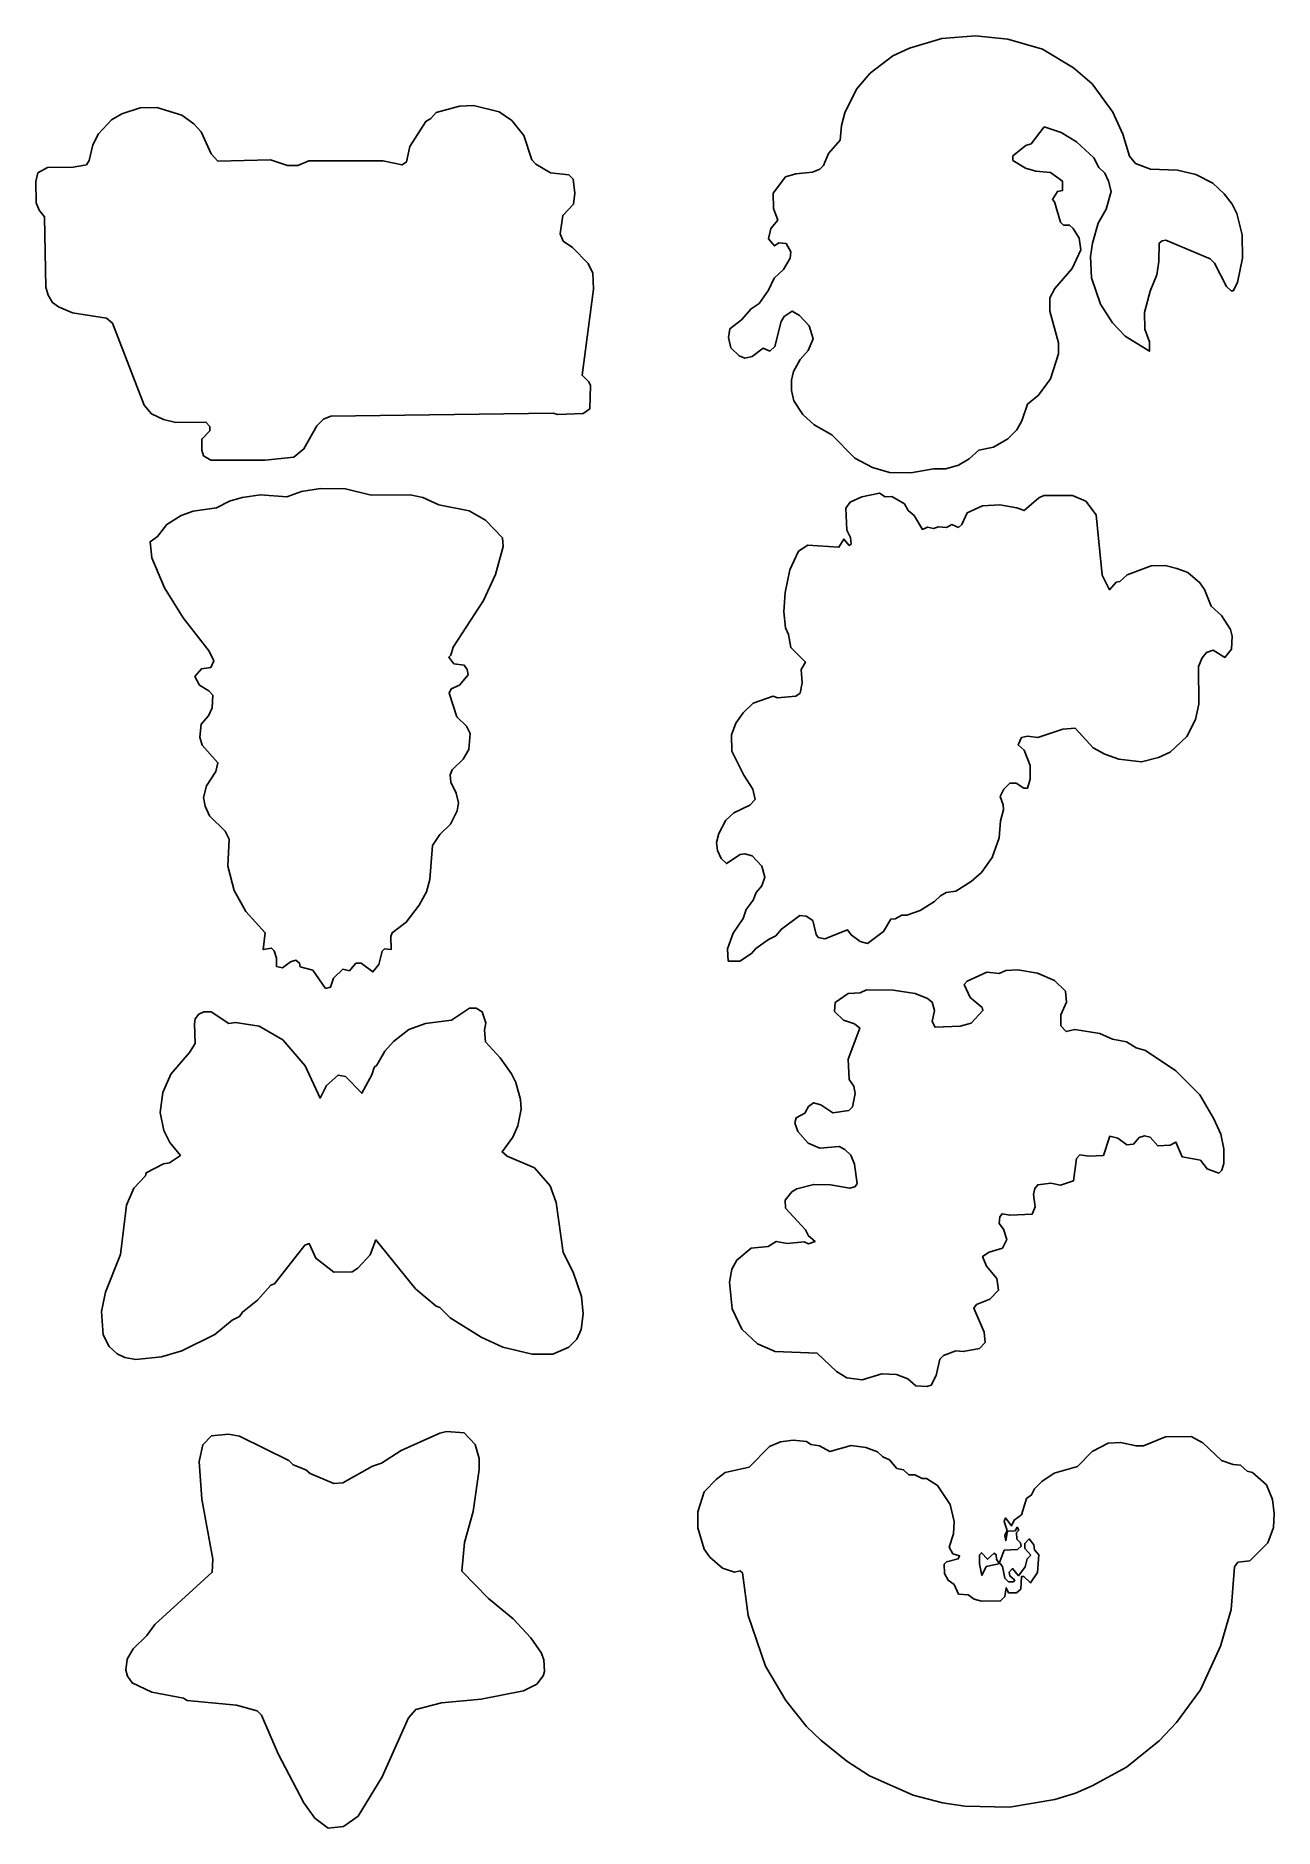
# Model space of a CAD drawing. Header units: metres. Extents: x -4 to 165, y 10 to 254.
import ezdxf

# ---------------------------------------------------------------- set-up
doc = ezdxf.new("R2010")
doc.units = ezdxf.units.M
doc.layers.add('TOPPERS_CUT', color=4, linetype='Continuous')

msp = doc.modelspace()

# ---------------------------------------------------------------- linework, layer by layer
at = {"layer": 'TOPPERS_CUT'}
for points in [[(110.3, 194.9), (107.88, 196.17), (104.75, 199.33), (102.33, 200.71), (100.81, 202.09), (99.59, 203.98), (99.28, 205.37), (99.26, 206.77), (99.55, 207.98), (100.43, 209.59), (101.52, 210.8), (102.2, 212.41), (101.68, 214.2), (100.36, 215.59), (99.36, 216.18), (98.26, 215.46), (97.87, 214.76), (97.01, 211.35), (96.32, 210.74), (95.41, 211.13), (93.92, 210.01), (92.93, 209.8), (92.12, 210.09), (91.01, 211.18), (90.7, 212.58), (90.88, 213.78), (92.47, 215), (93.75, 216.51), (94.84, 217.22), (96.12, 219.04), (96.91, 220.65), (98.19, 221.86), (99.08, 223.37), (99.16, 224.27), (98.55, 225.37), (97.55, 225.46), (96.96, 225.05), (96.14, 226.04), (96.43, 227.44), (97.42, 228.55), (96.8, 230.15), (96.78, 232.25), (98.45, 234.47), (99.85, 234.88), (102.14, 235.11), (103.14, 235.52), (103.63, 236.02), (104.32, 237.63), (105.89, 239.45), (106.07, 241.45), (106.55, 243.16), (108.12, 246.38), (109.99, 248.6), (113.07, 250.93), (115.35, 251.96), (119.74, 253.31), (124.34, 253.66), (128.74, 253.21), (133.46, 251.86), (137.69, 249.31), (140.21, 247.14), (143.05, 243.27), (144.39, 240.28), (145.32, 237.29), (146.13, 236.3), (148.14, 235.52), (151.84, 235.37), (154.35, 234.79), (156.66, 233.62), (158.18, 232.14), (159.3, 230.75), (159.91, 229.46), (160.64, 226.56), (160.68, 223.37), (160.02, 220.06), (159.43, 218.95), (159.13, 218.95), (158.52, 219.54), (156.89, 222.72), (156.28, 223.32), (150.25, 225.85), (149.75, 225.74), (149.36, 225.44), (149.28, 222.94), (149, 221.13), (148.13, 218.92), (147.36, 216.01), (147.39, 213.71), (148.01, 212.02), (148.02, 210.72), (144.7, 212.78), (142.98, 214.57), (141.35, 217.15), (140.11, 220.73), (139.97, 223.63), (140.25, 225.44), (141.02, 228.14), (142.1, 230.06), (142.78, 232.46), (142.46, 233.86), (141.95, 234.96), (141.14, 235.75), (140.42, 237.04), (138.1, 239.21), (135.98, 240.49), (133.68, 241.26), (131.9, 238.94), (131.2, 238.73), (129.42, 237.31), (129.43, 236.71), (131.14, 235.63), (132.54, 235.25), (134.55, 235.07), (136.16, 233.89), (136.17, 232.59), (135.47, 232.48), (134.79, 231.37), (135.09, 231.08), (135.92, 228.29), (136.33, 227.89), (137.13, 227.9), (137.63, 227.41), (138.45, 226.12), (138.66, 224.52), (137.49, 222), (135.12, 219.28), (134.44, 217.97), (134.46, 216.17), (135.61, 211.88), (135.62, 210.38), (134.56, 206.97), (132.89, 204.75), (131.4, 203.53), (130.63, 201.23), (129.94, 200.02), (128.75, 198.8), (126.77, 197.68), (124.77, 197.26), (123.48, 196.05), (121.99, 195.23), (120.3, 194.71), (118.6, 194.69), (115.5, 194.16), (112.6, 194.22)], [(-2.29, 219.43), (-2.49, 229.03), (-3.21, 229.92), (-3.62, 230.92), (-3.65, 233.82), (-3.36, 235.02), (-2.07, 235.74), (1.43, 235.78), (3.23, 236.1), (3.62, 236.7), (4.1, 238.81), (4.88, 240.31), (6.66, 242.23), (8.05, 243.05), (10.54, 243.88), (12.84, 243.9), (16.25, 242.84), (17.86, 241.66), (18.88, 240.57), (20.21, 237.59), (21.12, 236.6), (28.32, 236.78), (30.63, 236), (32.03, 236.02), (33.52, 236.64), (43.62, 236.65), (46.23, 236.08), (46.82, 236.49), (47.3, 238.59), (49.46, 242.02), (50.16, 242.42), (50.85, 243.23), (54.04, 244.07), (55.94, 244.19), (59.45, 243.33), (61.16, 242.15), (62.79, 240.07), (63.92, 236.78), (64.43, 236.18), (66.44, 235.01), (68.95, 234.73), (69.55, 234.14), (69.77, 232.24), (69.59, 230.74), (68.11, 229.22), (67.74, 226.72), (68.15, 225.72), (69.46, 224.84), (71.58, 222.66), (72.2, 221.37), (72.32, 219.17), (70.75, 207.45), (71.66, 206.56), (71.87, 206.07), (71.8, 202.86), (70.91, 202.25), (67.41, 202.12), (66.81, 202.31), (36.51, 201.87), (35.52, 201.46), (34.63, 200.55), (32.86, 197.43), (31.48, 196.31), (27.58, 195.87), (20.18, 195.88), (19.17, 196.47), (18.96, 197.27), (18.95, 198.77), (20.03, 199.88), (20.03, 200.48), (19.52, 201.08), (15.42, 201.03), (13.72, 201.41), (12.11, 202.19), (11.09, 203.38), (6.77, 214.53), (5.96, 215.23), (1.35, 215.97), (-0.56, 216.75), (-1.36, 217.34), (-1.97, 218.34)], [(35.79, 123.95), (34.06, 126.44), (32.36, 126.92), (32.25, 127.42), (31.75, 127.81), (31.05, 127.6), (29.96, 126.79), (29.15, 126.98), (29.14, 128.08), (28.83, 129.08), (28.43, 129.47), (27.33, 129.26), (27.6, 131.56), (24.97, 134.43), (23.34, 137.32), (22.5, 140.61), (22.66, 144.31), (22.15, 145.4), (20.02, 147.48), (19.41, 148.77), (19.2, 149.97), (19.58, 151.57), (20.86, 153.49), (21.14, 154.69), (19.02, 157.07), (18.7, 158.16), (18.88, 159.97), (19.87, 161.08), (20.36, 162.18), (20.44, 163.88), (19.93, 164.48), (18.62, 165.26), (18.01, 166.46), (18.9, 167.47), (20.2, 167.68), (20.59, 168.59), (19.97, 169.88), (16.42, 174.44), (13.87, 178.51), (12.13, 182.59), (11.9, 184.79), (12.9, 185.5), (14.18, 187.12), (16.16, 188.34), (17.76, 188.96), (20.95, 189.39), (22.74, 190.31), (24.44, 190.83), (26.93, 191.16), (30.54, 190.9), (32.53, 191.62), (35.12, 192.05), (38.52, 191.99), (42.03, 191.13), (47.33, 191.19), (49.04, 190.81), (51.25, 189.83), (55.36, 188.98), (57.57, 187.7), (59.9, 185.33), (60.01, 184.13), (58.96, 180.32), (57.3, 176.8), (53.17, 170.45), (52.88, 169.35), (52.58, 169.05), (53.29, 168.15), (54.7, 167.97), (55.1, 167.37), (55.21, 166.68), (54.03, 165.26), (52.93, 164.75), (52.64, 164.15), (53.67, 160.96), (54.99, 159.67), (55.5, 158.68), (55.32, 156.48), (54.54, 155.17), (53.05, 153.75), (52.76, 153.05), (52.87, 152.05), (53.59, 150.56), (53.91, 149.26), (53.72, 148.16), (52.84, 146.35), (51.35, 144.93), (50.37, 143.42), (50.02, 138.82), (49.54, 137.11), (48.56, 135.3), (46.79, 132.98), (44.9, 131.56), (44.71, 131.06), (44.73, 129.26), (43.83, 129.35), (43.53, 129.04), (43.05, 127.24), (42.26, 126.23), (40.65, 127.41), (39.95, 127.4), (39.06, 126.39), (38.16, 126.58), (36.87, 125.37), (36.49, 124.16)], [(90.65, 127.67), (90.53, 129.37), (91.31, 131.48), (92.69, 133.49), (93.07, 134.7), (94.06, 136.01), (94.45, 137.01), (95.24, 137.92), (95.62, 139.13), (95.21, 140.62), (93.89, 142.01), (92.89, 142.3), (92.29, 142.19), (90.4, 140.97), (89.69, 141.66), (89.18, 142.76), (89.07, 143.85), (89.35, 145.06), (90.33, 146.87), (91.42, 147.88), (93.61, 148.91), (94.3, 149.71), (93.99, 151.11), (92.77, 153), (91.13, 156.28), (91.1, 158.48), (91.69, 160.09), (92.67, 161.5), (94.06, 162.81), (96.75, 163.74), (97.35, 163.55), (99.85, 163.78), (100.44, 164.18), (100.72, 165.59), (100.6, 167.39), (101.19, 168.39), (99.17, 170.37), (98.85, 172.17), (98.44, 173.06), (98.22, 175.26), (98.39, 177.86), (99.05, 180.97), (100.22, 183.48), (101.51, 184.3), (105.72, 184.04), (106.41, 185.15), (107.12, 184.26), (107.41, 184.46), (107.3, 185.36), (106.79, 186.36), (106.66, 189.36), (107.25, 190.16), (108.84, 190.88), (111.24, 191.41), (112.04, 190.92), (112.94, 190.93), (114.65, 189.95), (115.16, 189.05), (115.97, 188.36), (117.09, 186.47), (117.79, 186.78), (118.59, 186.59), (119.29, 186.8), (120.39, 186.71), (121.08, 187.12), (121.99, 186.73), (122.48, 187.13), (123.17, 188.74), (125.26, 189.66), (127.65, 189.79), (129.96, 189.42), (130.96, 189.03), (132.94, 190.75), (133.64, 191.06), (137.54, 191.1), (139.35, 190.32), (140.77, 188.44), (141.56, 180.25), (142.59, 178.26), (143.47, 179.27), (143.97, 179.37), (144.96, 180.29), (148.25, 181.52), (150.15, 181.54), (151.75, 181.16), (153.26, 180.58), (154.88, 179.2), (155.49, 178.3), (156.41, 176.01), (157.83, 174.73), (159.05, 172.84), (159.26, 171.95), (159.18, 170.14), (158.29, 169.03), (156.68, 170.02), (155.78, 169.71), (155.19, 169), (154.7, 167.79), (154.76, 162.69), (154.28, 160.59), (153.11, 158.28), (150.83, 156.15), (149.24, 155.43), (146.95, 154.81), (143.84, 155.17), (141.94, 155.85), (140.33, 156.73), (137.9, 159.4), (136.2, 159.29), (132.81, 158.15), (131.41, 158.33), (130.61, 158.12), (130.12, 157.12), (130.93, 156.43), (131.75, 154.34), (131.77, 152.44), (131.39, 151.23), (130.89, 151.23), (129.88, 151.91), (128.98, 151.9), (128.19, 151.1), (127.7, 150.09), (128.11, 148.99), (128.12, 148.29), (127.74, 146.79), (127.56, 144.49), (126.59, 141.78), (125.12, 139.76), (123.73, 138.54), (121.65, 137.22), (120.35, 137.01), (119.55, 136.6), (118.76, 135.79), (116.77, 134.57), (114.98, 133.95), (114.28, 133.94), (113.39, 133.43), (112.79, 133.42), (111.81, 131.71), (109.62, 130.09), (108.62, 130.37), (107.41, 131.26), (106.9, 131.95), (103.82, 130.72), (102.91, 130.91), (102.61, 131.31), (102.19, 133.2), (101.28, 133.79), (100.38, 133.88), (97.9, 132.05), (97.11, 131.14), (96.12, 130.63), (94.43, 129.41), (93.84, 128.71), (92.25, 127.69)], [(94.64, 75.61), (92.51, 77.59), (91.18, 80.37), (90.84, 83.97), (91.12, 85.77), (91.81, 86.98), (93.79, 88.6), (96.09, 88.83), (97.18, 89.54), (98.68, 89.26), (100.98, 89.49), (101.58, 89.19), (102.48, 89.5), (101.57, 90.29), (101.16, 91.09), (98.43, 94.06), (98.42, 95.16), (99.3, 96.27), (100, 96.67), (102.29, 97.3), (104.59, 97.23), (107.2, 96.76), (107.9, 96.96), (108.19, 97.37), (107.86, 100.06), (107.35, 101.26), (106.54, 102.05), (105.74, 102.44), (103.14, 102.21), (101.53, 102.89), (100.11, 104.48), (99.7, 105.67), (99.89, 106.37), (101.08, 106.99), (101.57, 107.89), (102.27, 108.4), (103.27, 108.11), (104.88, 107.03), (107.08, 107.36), (107.57, 107.86), (107.95, 109.67), (107.74, 110.66), (107.13, 111.56), (107, 114.35), (108.55, 118.57), (107.85, 119.16), (106.34, 119.65), (105.13, 120.83), (105.21, 122.04), (107, 123.26), (108.6, 123.37), (109.5, 123.78), (113.1, 123.72), (116.1, 123.26), (117.81, 122.58), (118.42, 122.08), (118.73, 120.99), (118.44, 119.48), (118.85, 118.69), (122.25, 118.83), (123.75, 119.24), (125.33, 120.96), (125.22, 121.36), (123.61, 122.74), (122.79, 124.53), (123.18, 124.94), (125.87, 126.17), (127.57, 125.99), (128.47, 126.4), (130.07, 126.51), (132.77, 126.05), (135.08, 125.07), (136.6, 123.59), (136.72, 122.09), (135.94, 120.38), (135.95, 118.88), (136.66, 118.09), (137.86, 118.4), (141.26, 117.84), (142.97, 117.06), (144.88, 116.68), (146.19, 115.9), (147.49, 115.51), (151.62, 112.76), (154.86, 109.49), (156.8, 106.21), (157.72, 104.12), (158.14, 102.13), (158.16, 100.13), (157.87, 99.23), (157.48, 98.82), (155.87, 99.4), (154.96, 100.59), (152.45, 101.06), (151.63, 103.06), (150.84, 102.65), (149.14, 102.53), (148.12, 103.72), (147.32, 103.91), (146.62, 103.7), (145.83, 102.79), (144.93, 102.68), (143.72, 103.57), (142.62, 103.85), (141.75, 101.24), (139.75, 101.12), (138.55, 101.31), (138.06, 100.8), (137.69, 97.8), (135.9, 97.18), (134.59, 97.46), (132.8, 97.24), (132.4, 96.74), (132.21, 95.94), (132.43, 94.24), (132.04, 93.23), (129.04, 93.1), (127.94, 93.29), (127.64, 92.89), (127.55, 91.98), (128.16, 91.19), (128.58, 89.8), (127.99, 88.59), (126.2, 88.07), (125.3, 87.46), (125.82, 86.16), (127.24, 84.48), (127.46, 82.88), (126.27, 81.67), (124.48, 80.95), (124.08, 80.44), (125.52, 77.16), (125.64, 75.76), (124.85, 74.95), (122.65, 74.53), (121.65, 74.62), (119.96, 74), (119.46, 73.49), (118.99, 71.29), (118.3, 69.98), (117.7, 69.77), (116.2, 69.86), (115.09, 70.84), (113.58, 71.43), (111.58, 71.5), (108.89, 70.67), (106.79, 70.95), (105.38, 71.83), (102.75, 74.3), (97.05, 74.54)], [(6.33, 75.22), (5.52, 76.81), (5.28, 80.01), (5.85, 82.62), (7.89, 87.74), (8.72, 94.45), (9.69, 96.76), (11.27, 98.48), (11.37, 98.88), (13.76, 100.11), (14.55, 100.21), (16.04, 101.23), (14.62, 103.02), (13.8, 104.61), (13.28, 107.1), (13.65, 109.8), (14.72, 112.32), (17.29, 115.25), (18.07, 116.46), (17.94, 119.15), (18.03, 119.85), (18.53, 120.46), (19.22, 120.77), (20.22, 120.78), (22.64, 119.21), (23.54, 119.32), (26.75, 118.85), (29.97, 116.99), (33.01, 113.42), (35.06, 109.05), (35.94, 110.76), (37.52, 112.17), (38.52, 111.98), (40.75, 109.71), (42.12, 112.23), (42.41, 113.23), (42.81, 113.53), (43.88, 115.45), (45.07, 116.76), (47.15, 118.38), (49.44, 119.21), (52.94, 119.65), (55.42, 121.28), (56.32, 121.29), (57.13, 120.79), (57.64, 119.3), (57.45, 118.3), (57.57, 116.7), (59.6, 114.52), (61.12, 112.34), (61.73, 111.15), (62.36, 108.85), (62.47, 107.55), (62, 105.25), (61.32, 103.74), (59.84, 101.72), (60.55, 101.13), (64.26, 99.57), (66.39, 97.1), (67.22, 94.81), (68.19, 88.02), (69.53, 85.33), (70.66, 82.04), (70.89, 79.65), (70.61, 77.54), (70.03, 76.24), (68.94, 75.12), (66.75, 74.2), (63.95, 74.17), (59.94, 75.12), (57.02, 76.49), (52.79, 79.14), (51.38, 80.53), (50.88, 80.72), (48.05, 83.09), (42.67, 89.73), (41.9, 87.72), (40.22, 85.9), (39.42, 85.39), (36.92, 85.36), (34.5, 87.24), (33.58, 89.23), (32.98, 89.02), (28.84, 83.77), (28.34, 83.57), (26.56, 81.55), (24.48, 79.92), (24.09, 79.32), (23.1, 78.81), (20.72, 76.88), (16.24, 74.63), (13.45, 73.8), (9.95, 73.46), (8.45, 73.74), (7.45, 74.23)], [(36.17, 9.65), (34.36, 11.03), (32.83, 13.11), (29.36, 19.78), (27.1, 25.05), (26.49, 25.64), (23.68, 26.41), (16.98, 27.04), (16.47, 27.33), (12.16, 28.18), (9.45, 29.45), (8.84, 30.35), (8.63, 31.14), (8.81, 32.65), (9.6, 34.05), (11.48, 35.88), (12.56, 37.39), (20.38, 44.48), (20.46, 46.28), (18.97, 54.46), (18.61, 59.56), (19.09, 61.86), (20.27, 63.08), (22.57, 63.3), (24.07, 63.02), (30.81, 59.69), (31.42, 59.1), (33.13, 58.42), (33.73, 57.93), (36.95, 56.56), (38.15, 56.68), (42.22, 58.92), (43.42, 59.34), (46.1, 61.07), (51.37, 63.43), (52.27, 63.64), (54.67, 63.46), (56.19, 61.88), (56.71, 59.99), (56.73, 58.49), (55.89, 52.78), (54.74, 48.56), (54.38, 44.66), (58.02, 40.9), (61.36, 38.14), (63.78, 35.56), (65.21, 33.48), (65.52, 32.58), (65.64, 30.98), (65.44, 30.38), (64.56, 29.27), (62.77, 28.35), (56.98, 27.19), (51.58, 26.73), (48.09, 25.79), (47.11, 24.68), (43.5, 16.63), (40.26, 11.3), (38.27, 9.88)], [(86.52, 50.52), (86.49, 52.72), (87.36, 55.43), (89.04, 57.15), (90.23, 58.06), (93.52, 58.8), (96.29, 61.63), (97.79, 62.25), (99.48, 62.47), (101.29, 62.29), (101.89, 61.89), (103.09, 61.71), (104.5, 60.92), (107.39, 61.76), (109.4, 61.48), (111, 60.9), (111.71, 60.2), (112.61, 59.81), (113.63, 58.63), (114.53, 58.44), (115.24, 57.74), (116.04, 57.75), (117.04, 57.26), (117.64, 57.27), (119.15, 56.29), (120.88, 53.71), (121.41, 51.41), (121.33, 49.71), (120.75, 47.91), (121.26, 47.01), (122.16, 46.72), (121.97, 46.32), (120.37, 45.9), (120.07, 45.6), (120.09, 44.3), (120.6, 43.4), (121.41, 42.81), (122.02, 41.52), (123.32, 41.43), (124.13, 40.84), (125.13, 40.55), (127.73, 40.58), (128.33, 41.19), (128.51, 42.39), (128.82, 41.7), (129.92, 41.71), (130.51, 42.21), (130.59, 43.92), (130.89, 43.92), (131.8, 43.03), (132.79, 44.44), (132.96, 46.84), (132.35, 47.54), (132.25, 48.23), (131.64, 49.03), (131.04, 48.42), (131.05, 47.72), (131.86, 46.83), (131.37, 46.32), (131.08, 45.22), (130.19, 44.01), (129.38, 45), (128.89, 44.5), (128.99, 44), (129.7, 43.41), (129.5, 43.2), (128.8, 43.2), (128.3, 43.69), (127.98, 45.29), (127.67, 45.68), (125.78, 45.26), (125.19, 44.05), (124.87, 45.65), (124.86, 46.85), (125.16, 47.15), (125.97, 46.26), (126.86, 47.07), (127.16, 46.88), (127.17, 46.28), (127.57, 45.68), (128.25, 47.49), (130.05, 47.61), (130.55, 48.02), (130.44, 48.51), (129.94, 49.01), (129.93, 49.91), (130.22, 50.21), (130.02, 50.61), (129.72, 50.11), (128.82, 50.1), (128.63, 49.89), (128.44, 48.79), (128.33, 49.49), (128.62, 50.19), (128.21, 51.39), (128.4, 51.89), (129.22, 50.8), (129.61, 51.6), (130.6, 52.32), (131.28, 54.52), (131.97, 55.03), (132.36, 55.84), (133.35, 56.85), (135.04, 57.97), (138.23, 58.9), (140.2, 60.92), (142.39, 62.05), (144.09, 62.17), (146.2, 61.69), (147.2, 61.7), (150.18, 62.94), (153.68, 62.98), (155.29, 62.09), (157.82, 59.72), (159.43, 59.14), (160.43, 59.05), (161.34, 58.26), (162.04, 58.07), (163.96, 56.39), (164.78, 54.4), (165, 52.5), (164.92, 50.6), (164.15, 48.49), (161.67, 46.06), (160.07, 45.85), (159.58, 45.24), (159.15, 39.44), (157.7, 34.42), (154.97, 28.49), (151.72, 24.05), (149.35, 21.52), (144.89, 17.97), (140.22, 15.42), (137.93, 14.4), (135.14, 13.56), (128.95, 12.49), (122.85, 12.63), (119.84, 13.09), (115.83, 14.15), (109.9, 16.78), (106.78, 18.75), (103.24, 21.61), (101.32, 23.49), (98.48, 27.05), (95.73, 31.72), (93.35, 38.6), (92.59, 44.39), (92.28, 44.68), (91.49, 44.48), (89.88, 45.06), (88.16, 46.54), (87.35, 47.63)]]:
    msp.add_lwpolyline(points, close=True, dxfattribs=at)

doc.saveas('drawing.dxf')
